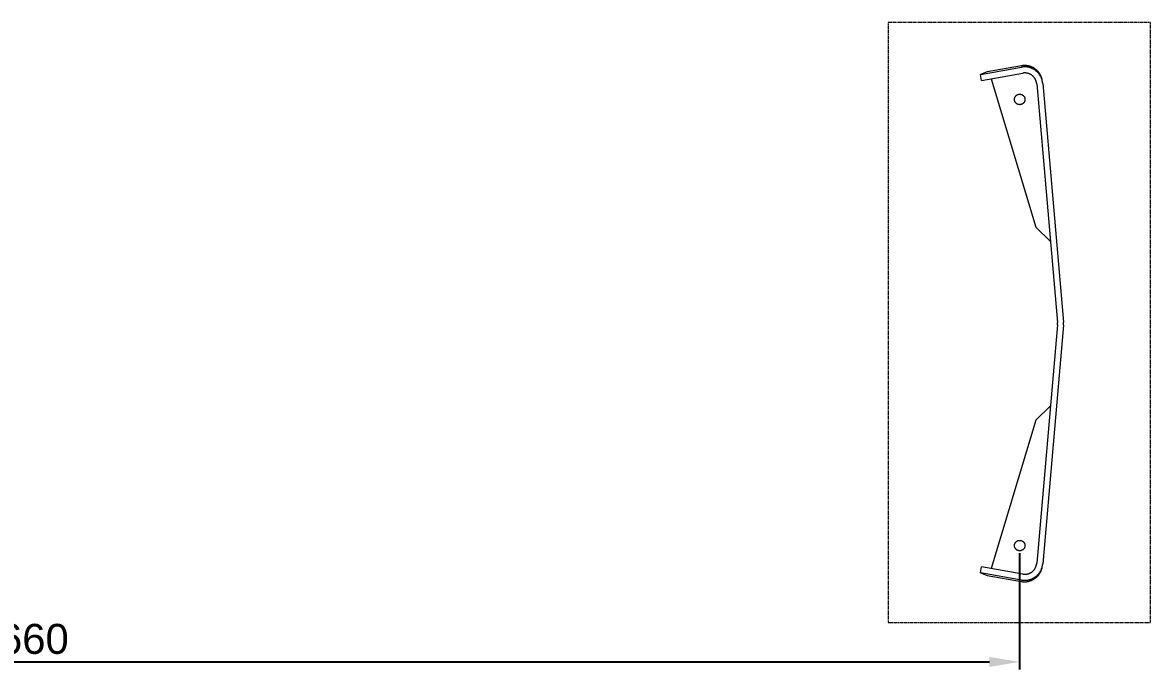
# Model space of a CAD drawing. Header units: millimetres. Extents: x -217 to 4976, y -41 to 3356.
# Drawn here: x 1507 to 3011, y -41 to 821 of the extents above; entities that cross this region are included whole.
import ezdxf

# ---------------------------------------------------------------- set-up
doc = ezdxf.new("R2010")
doc.units = ezdxf.units.MM
doc.linetypes.add('HIDDEN', pattern=[1.905, 1.27, -0.635])
for name, color, linetype, lineweight in [('ZANO_R', 7, 'Continuous', 0), ('ZANO_R_przerywana', 7, 'HIDDEN', 0), ('ZANO_W', 1, 'Continuous', 0)]:
    doc.layers.add(name, color=color, linetype=linetype, lineweight=lineweight)
doc.styles.add('Arial', font='arial.ttf')
doc.styles.get("Standard").update_dxf_attribs({"font": 'ARIALUNI.TTF'})
doc.dimstyles.new('pl i ang', dxfattribs={"dimtxt": 50, "dimasz": 50, "dimexe": 1.25, "dimexo": 0.625, "dimgap": 10, "dimtad": 1, "dimtoh": 1, "dimtxsty": 'Standard', "dimcen": 2.5, "dimclrd": 1, "dimclre": 1, "dimclrt": 1, "dimadec": 0, "dimazin": 0, "dimtfac": 1, "dimtmove": 0, "dimatfit": 3, "dimfxl": 1, "dimarcsym": 1})

# ---------------------------------------------------------------- blocks, each defined once
blk = doc.blocks.new('*D434')
at = {"layer": 'ZANO_W', "color": 1, "lineweight": -2}
for p, q in [((176.1, 113.7), (176.1, -41.4)), ((2836.5, 113.7), (2836.5, -41.4)), ((216.1, -31.4), (2796.5, -31.4))]:
    blk.add_line(p, q, dxfattribs=at)
at = {"layer": 'ZANO_W', "color": 1}
for points in [[(216.1, -24.8), (216.1, -38.1), (176.1, -31.4)], [(2796.5, -38.1), (2796.5, -24.8), (2836.5, -31.4)]]:
    blk.add_solid(points, dxfattribs=at)
at = {"layer": 'ZANO_W', "color": 1, "insert": (1506.3, -1), "char_height": 40, "attachment_point": 5, "style": 'Arial'}
blk.add_mtext('2660', dxfattribs=at)

msp = doc.modelspace()

# ---------------------------------------------------------------- linework, layer by layer
at = {"layer": 'ZANO_R'}
for p, q in [((2784.8, 752.1), (2839.5, 761.7)), ((2793.5, 755.4), (2784.8, 752.1)), ((2785.8, 744.1), (2840.9, 753.8)), ((2839.3, 763.7), (2793.5, 755.4)), ((2839.6, 763.7), (2839.3, 763.7)), ((2840.3, 761.9), (2839.5, 761.7)), ((2840.5, 763.8), (2839.6, 763.7)), ((2841.1, 762), (2840.3, 761.9)), ((2841.3, 763.9), (2840.5, 763.8)), ((2841.4, 753.9), (2840.9, 753.8)), ((2842, 762), (2841.1, 762)), ((2842.1, 764), (2841.3, 763.9)), ((2842, 754), (2841.4, 753.9)), ((2842.8, 762.1), (2842, 762)), ((2842.5, 754), (2842, 754)), ((2842.9, 764), (2842.1, 764)), ((2843.1, 754), (2842.5, 754)), ((2843.6, 762.1), (2842.8, 762.1)), ((2843.8, 764), (2842.9, 764)), ((2843.6, 754), (2843.1, 754)), ((2844.5, 762.1), (2843.6, 762.1)), ((2844.2, 754), (2843.6, 754)), ((2844.6, 764), (2843.8, 764)), ((2844.8, 754), (2844.2, 754)), ((2845.3, 762), (2844.5, 762.1)), ((2845.4, 763.9), (2844.6, 764)), ((2845.3, 754), (2844.8, 754)), ((2846.1, 762), (2845.3, 762)), ((2845.9, 753.9), (2845.3, 754)), ((2846.2, 763.9), (2845.4, 763.9)), ((2846.4, 753.8), (2845.9, 753.9)), ((2846.9, 761.9), (2846.1, 762)), ((2847.1, 763.7), (2846.2, 763.9)), ((2846.9, 753.7), (2846.4, 753.8)), ((2847.8, 761.7), (2846.9, 761.9)), ((2847.5, 753.6), (2846.9, 753.7)), ((2847.9, 763.6), (2847.1, 763.7)), ((2848, 753.4), (2847.5, 753.6)), ((2848.6, 761.6), (2847.8, 761.7)), ((2848.7, 763.4), (2847.9, 763.6)), ((2848.6, 753.3), (2848, 753.4)), ((2849.4, 761.4), (2848.6, 761.6)), ((2849.1, 753.1), (2848.6, 753.3)), ((2849.5, 763.2), (2848.7, 763.4)), ((2849.6, 752.9), (2849.1, 753.1)), ((2850.2, 761.2), (2849.4, 761.4)), ((2850.3, 763), (2849.5, 763.2)), ((2850.1, 752.7), (2849.6, 752.9)), ((2850.6, 752.5), (2850.1, 752.7)), ((2851, 760.9), (2850.2, 761.2)), ((2851.1, 762.8), (2850.3, 763)), ((2851.1, 752.2), (2850.6, 752.5)), ((2851.8, 760.7), (2851, 760.9)), ((2851.9, 762.5), (2851.1, 762.8)), ((2852.6, 760.4), (2851.8, 760.7)), ((2852.6, 762.2), (2851.9, 762.5)), ((2853.4, 761.8), (2852.6, 762.2)), ((2853.3, 760), (2852.6, 760.4)), ((2854.1, 759.7), (2853.3, 760)), ((2854.2, 761.5), (2853.4, 761.8)), ((2854.8, 759.3), (2854.1, 759.7)), ((2854.9, 761.1), (2854.2, 761.5)), ((2855.5, 758.9), (2854.8, 759.3)), ((2855.6, 760.7), (2854.9, 761.1)), ((2856.3, 758.5), (2855.5, 758.9)), ((2856.3, 760.3), (2855.6, 760.7)), ((2857, 759.8), (2856.3, 760.3)), ((2857, 758), (2856.3, 758.5)), ((2857.7, 759.3), (2857, 759.8)), ((2857.6, 757.6), (2857, 758)), ((2858.3, 757.1), (2857.6, 757.6)), ((2858.4, 758.8), (2857.7, 759.3)), ((2859, 756.6), (2858.3, 757.1)), ((2859, 758.3), (2858.4, 758.8)), ((2859.6, 757.8), (2859, 758.3)), ((2859.6, 756), (2859, 756.6)), ((2860.2, 757.2), (2859.6, 757.8)), ((2860.2, 755.5), (2859.6, 756)), ((2860.8, 756.6), (2860.2, 757.2)), ((2860.8, 754.9), (2860.2, 755.5)), ((2861.4, 756), (2860.8, 756.6)), ((2861.4, 754.3), (2860.8, 754.9)), ((2861.9, 755.4), (2861.4, 756)), ((2861.9, 753.6), (2861.4, 754.3)), ((2862.4, 754.7), (2861.9, 755.4)), ((2862.4, 753), (2861.9, 753.6)), ((2862.9, 754.1), (2862.4, 754.7)), ((2862.9, 752.3), (2862.4, 753)), ((2863.4, 753.4), (2862.9, 754.1)), ((2863.4, 751.7), (2862.9, 752.3)), ((2863.9, 752.7), (2863.4, 753.4)), ((2864.3, 752), (2863.9, 752.7)), ((2785.8, 744.1), (2784.8, 752.1)), ((2799, 746.4), (2858.5, 548.3)), ((2851.6, 751.9), (2851.1, 752.2)), ((2852.1, 751.7), (2851.6, 751.9)), ((2852.5, 751.4), (2852.1, 751.7)), ((2853, 751), (2852.5, 751.4)), ((2853.4, 750.7), (2853, 751)), ((2853.9, 750.4), (2853.4, 750.7)), ((2854.3, 750), (2853.9, 750.4)), ((2854.7, 749.6), (2854.3, 750)), ((2855.1, 749.2), (2854.7, 749.6)), ((2855.5, 748.8), (2855.1, 749.2)), ((2855.8, 748.4), (2855.5, 748.8)), ((2856.2, 748), (2855.8, 748.4)), ((2856.5, 747.6), (2856.2, 748)), ((2856.8, 747.1), (2856.5, 747.6)), ((2857.2, 746.6), (2856.8, 747.1)), ((2857.4, 746.2), (2857.2, 746.6)), ((2857.7, 745.7), (2857.4, 746.2)), ((2858, 745.2), (2857.7, 745.7)), ((2858.2, 744.7), (2858, 745.2)), ((2858.4, 744.2), (2858.2, 744.7)), ((2858.6, 743.7), (2858.4, 744.2)), ((2858.8, 743.2), (2858.6, 743.7)), ((2859, 742.6), (2858.8, 743.2)), ((2859.1, 742.1), (2859, 742.6)), ((2859.3, 741.6), (2859.1, 742.1)), ((2859.4, 741), (2859.3, 741.6)), ((2859.5, 740.5), (2859.4, 741)), ((2859.6, 739.9), (2859.5, 740.5)), ((2859.6, 739.4), (2859.6, 739.9)), ((2859.6, 739.4), (2887.5, 421.1)), ((2863.9, 751), (2863.4, 751.7)), ((2864.3, 750.3), (2863.9, 751)), ((2864.7, 751.2), (2864.3, 752)), ((2864.7, 749.5), (2864.3, 750.3)), ((2865.1, 750.5), (2864.7, 751.2)), ((2865.1, 748.8), (2864.7, 749.5)), ((2865.4, 749.7), (2865.1, 750.5)), ((2865.5, 748.1), (2865.1, 748.8)), ((2865.7, 749), (2865.4, 749.7)), ((2865.8, 747.3), (2865.5, 748.1)), ((2866, 748.2), (2865.7, 749)), ((2866.1, 746.5), (2865.8, 747.3)), ((2866.3, 747.4), (2866, 748.2)), ((2866.4, 745.7), (2866.1, 746.5)), ((2866.6, 746.6), (2866.3, 747.4)), ((2866.7, 745), (2866.4, 745.7)), ((2866.8, 745.8), (2866.6, 746.6)), ((2866.9, 744.2), (2866.7, 745)), ((2867, 745), (2866.8, 745.8)), ((2867.1, 743.3), (2866.9, 744.2)), ((2867.1, 744.2), (2867, 745)), ((2867.2, 742.5), (2867.1, 743.3)), ((2867.4, 741.7), (2867.2, 742.5)), ((2867.6, 740.4), (2867.4, 742.1)), ((2867.5, 740.9), (2867.4, 741.7)), ((2867.6, 740.1), (2867.5, 740.9)), ((2867.6, 740.1), (2895.4, 421.8)), ((2830.8, 722.2), (2831, 722.4)), ((2831, 722.4), (2831.1, 722.6)), ((2831.1, 722.6), (2831.2, 722.8)), ((2831.2, 722.8), (2831.4, 723)), ((2831.4, 723), (2831.5, 723.2)), ((2831.5, 723.2), (2831.7, 723.3)), ((2831.7, 723.3), (2831.8, 723.5)), ((2831.8, 723.5), (2832, 723.7)), ((2832, 723.7), (2832.2, 723.9)), ((2832.2, 723.9), (2832.3, 724)), ((2832.3, 724), (2832.5, 724.2)), ((2832.5, 724.2), (2832.7, 724.3)), ((2832.7, 724.3), (2832.9, 724.5)), ((2832.9, 724.5), (2833.1, 724.6)), ((2833.1, 724.6), (2833.3, 724.7)), ((2833.3, 724.7), (2833.5, 724.8)), ((2833.5, 724.8), (2833.7, 725)), ((2833.7, 725), (2833.9, 725.1)), ((2833.9, 725.1), (2834.2, 725.2)), ((2834.2, 725.2), (2834.4, 725.3)), ((2834.4, 725.3), (2834.6, 725.3)), ((2834.6, 725.3), (2834.8, 725.4)), ((2834.8, 725.4), (2835.1, 725.5)), ((2835.1, 725.5), (2835.3, 725.5)), ((2835.3, 725.5), (2835.5, 725.6)), ((2835.5, 725.6), (2835.8, 725.6)), ((2835.8, 725.6), (2836, 725.7)), ((2836, 725.7), (2836.2, 725.7)), ((2836.2, 725.7), (2836.5, 725.7)), ((2836.5, 725.7), (2836.7, 725.7)), ((2836.7, 725.7), (2836.9, 725.7)), ((2836.9, 725.7), (2837.2, 725.7)), ((2837.2, 725.7), (2837.4, 725.7)), ((2837.4, 725.7), (2837.7, 725.7)), ((2837.7, 725.7), (2837.9, 725.7)), ((2837.9, 725.7), (2838.1, 725.6)), ((2838.1, 725.6), (2838.4, 725.6)), ((2838.4, 725.6), (2838.6, 725.5)), ((2838.6, 725.5), (2838.8, 725.5)), ((2838.8, 725.5), (2839.1, 725.4)), ((2839.1, 725.4), (2839.3, 725.3)), ((2839.3, 725.3), (2839.5, 725.3)), ((2839.5, 725.3), (2839.7, 725.2)), ((2839.7, 725.2), (2839.9, 725.1)), ((2839.9, 725.1), (2840.2, 725)), ((2840.2, 725), (2840.4, 724.8)), ((2840.4, 724.8), (2840.6, 724.7)), ((2840.6, 724.7), (2840.8, 724.6)), ((2840.8, 724.6), (2841, 724.5)), ((2841, 724.5), (2841.2, 724.3)), ((2841.2, 724.3), (2841.4, 724.2)), ((2841.4, 724.2), (2841.5, 724)), ((2841.5, 724), (2841.7, 723.9)), ((2841.7, 723.9), (2841.9, 723.7)), ((2841.9, 723.7), (2842.1, 723.5)), ((2842.1, 723.5), (2842.2, 723.3)), ((2842.2, 723.3), (2842.4, 723.2)), ((2842.4, 723.2), (2842.5, 723)), ((2842.5, 723), (2842.7, 722.8)), ((2842.7, 722.8), (2842.8, 722.6)), ((2842.8, 722.6), (2842.9, 722.4)), ((2842.9, 722.4), (2843, 722.2)), ((2829.9, 719), (2830, 719.2)), ((2829.9, 718.7), (2829.9, 719)), ((2829.9, 718.5), (2829.9, 718.7)), ((2830, 718.3), (2829.9, 718.5)), ((2830, 719.9), (2830.1, 720.2)), ((2830, 719.7), (2830, 719.9)), ((2830, 719.5), (2830, 719.7)), ((2830, 719.2), (2830, 719.5)), ((2830, 718), (2830, 718.3)), ((2830, 717.8), (2830, 718)), ((2830, 717.5), (2830, 717.8)), ((2830.1, 717.3), (2830, 717.5)), ((2830.1, 720.4), (2830.2, 720.6)), ((2830.1, 720.2), (2830.1, 720.4)), ((2830.1, 717.1), (2830.1, 717.3)), ((2830.2, 716.9), (2830.1, 717.1)), ((2830.2, 720.6), (2830.3, 720.9)), ((2830.3, 716.6), (2830.2, 716.9)), ((2830.3, 721.1), (2830.4, 721.3)), ((2830.3, 720.9), (2830.3, 721.1)), ((2830.3, 716.4), (2830.3, 716.6)), ((2830.4, 716.2), (2830.3, 716.4)), ((2830.4, 721.3), (2830.5, 721.5)), ((2830.5, 715.9), (2830.4, 716.2)), ((2830.5, 721.5), (2830.6, 721.7)), ((2830.6, 715.7), (2830.5, 715.9)), ((2830.6, 721.7), (2830.7, 722)), ((2830.7, 715.5), (2830.6, 715.7)), ((2830.7, 722), (2830.8, 722.2)), ((2830.8, 715.3), (2830.7, 715.5)), ((2831, 715.1), (2830.8, 715.3)), ((2831.1, 714.9), (2831, 715.1)), ((2831.2, 714.7), (2831.1, 714.9)), ((2831.4, 714.5), (2831.2, 714.7)), ((2831.5, 714.3), (2831.4, 714.5)), ((2831.7, 714.1), (2831.5, 714.3)), ((2831.8, 714), (2831.7, 714.1)), ((2832, 713.8), (2831.8, 714)), ((2832.2, 713.6), (2832, 713.8)), ((2832.3, 713.5), (2832.2, 713.6)), ((2832.5, 713.3), (2832.3, 713.5)), ((2832.7, 713.2), (2832.5, 713.3)), ((2832.9, 713), (2832.7, 713.2)), ((2833.1, 712.9), (2832.9, 713)), ((2833.3, 712.8), (2833.1, 712.9)), ((2833.5, 712.6), (2833.3, 712.8)), ((2833.7, 712.5), (2833.5, 712.6)), ((2833.9, 712.4), (2833.7, 712.5)), ((2834.2, 712.3), (2833.9, 712.4)), ((2834.4, 712.2), (2834.2, 712.3)), ((2834.6, 712.1), (2834.4, 712.2)), ((2834.8, 712.1), (2834.6, 712.1)), ((2835.1, 712), (2834.8, 712.1)), ((2835.3, 711.9), (2835.1, 712)), ((2835.5, 711.9), (2835.3, 711.9)), ((2835.8, 711.8), (2835.5, 711.9)), ((2836, 711.8), (2835.8, 711.8)), ((2836.2, 711.8), (2836, 711.8)), ((2836.5, 711.8), (2836.2, 711.8)), ((2836.7, 711.7), (2836.5, 711.8)), ((2836.9, 711.7), (2836.7, 711.7)), ((2837.2, 711.7), (2836.9, 711.7)), ((2837.4, 711.8), (2837.2, 711.7)), ((2837.7, 711.8), (2837.4, 711.8)), ((2837.9, 711.8), (2837.7, 711.8)), ((2838.1, 711.8), (2837.9, 711.8)), ((2838.4, 711.9), (2838.1, 711.8)), ((2838.6, 711.9), (2838.4, 711.9)), ((2838.8, 712), (2838.6, 711.9)), ((2839.1, 712.1), (2838.8, 712)), ((2839.3, 712.1), (2839.1, 712.1)), ((2839.5, 712.2), (2839.3, 712.1)), ((2839.7, 712.3), (2839.5, 712.2)), ((2839.9, 712.4), (2839.7, 712.3)), ((2840.2, 712.5), (2839.9, 712.4)), ((2840.4, 712.6), (2840.2, 712.5)), ((2840.6, 712.8), (2840.4, 712.6)), ((2840.8, 712.9), (2840.6, 712.8)), ((2841, 713), (2840.8, 712.9)), ((2841.2, 713.2), (2841, 713)), ((2841.4, 713.3), (2841.2, 713.2)), ((2841.5, 713.5), (2841.4, 713.3)), ((2841.7, 713.6), (2841.5, 713.5)), ((2841.9, 713.8), (2841.7, 713.6)), ((2842.1, 714), (2841.9, 713.8)), ((2842.2, 714.1), (2842.1, 714)), ((2842.4, 714.3), (2842.2, 714.1)), ((2842.5, 714.5), (2842.4, 714.3)), ((2842.7, 714.7), (2842.5, 714.5)), ((2842.8, 714.9), (2842.7, 714.7)), ((2842.9, 715.1), (2842.8, 714.9)), ((2843, 715.3), (2842.9, 715.1)), ((2843, 722.2), (2843.2, 722)), ((2843.2, 715.5), (2843, 715.3)), ((2843.2, 722), (2843.3, 721.7)), ((2843.3, 715.7), (2843.2, 715.5)), ((2843.3, 721.7), (2843.4, 721.5)), ((2843.4, 715.9), (2843.3, 715.7)), ((2843.4, 721.5), (2843.5, 721.3)), ((2843.5, 716.2), (2843.4, 715.9)), ((2843.5, 721.3), (2843.5, 721.1)), ((2843.5, 721.1), (2843.6, 720.9)), ((2843.6, 716.6), (2843.5, 716.4)), ((2843.5, 716.4), (2843.5, 716.2)), ((2843.6, 720.9), (2843.7, 720.6)), ((2843.7, 716.9), (2843.6, 716.6)), ((2843.7, 720.6), (2843.7, 720.4)), ((2843.7, 720.4), (2843.8, 720.2)), ((2843.8, 717.3), (2843.7, 717.1)), ((2843.7, 717.1), (2843.7, 716.9)), ((2843.8, 720.2), (2843.8, 719.9)), ((2843.8, 719.9), (2843.9, 719.7)), ((2843.9, 717.8), (2843.8, 717.5)), ((2843.8, 717.5), (2843.8, 717.3)), ((2843.9, 719.7), (2843.9, 719.5)), ((2843.9, 719.5), (2843.9, 719.2)), ((2843.9, 719.2), (2843.9, 719)), ((2843.9, 719), (2843.9, 718.7)), ((2843.9, 718.7), (2843.9, 718.5)), ((2843.9, 718.5), (2843.9, 718.3)), ((2843.9, 718.3), (2843.9, 718)), ((2843.9, 718), (2843.9, 717.8)), ((2858.5, 548.3), (2878, 529.3)), ((2895.5, 421.1), (2895.4, 421.8)), ((2887.5, 418.3), (2859.6, 100.1)), ((2895.4, 417.6), (2867.6, 99.4)), ((2887.5, 420.7), (2887.5, 421.1)), ((2887.5, 420.2), (2887.5, 420.7)), ((2887.5, 419.7), (2887.5, 420.2)), ((2887.5, 419.3), (2887.5, 419.7)), ((2887.5, 418.8), (2887.5, 419.3)), ((2887.5, 418.3), (2887.5, 418.8)), ((2895.4, 417.6), (2895.5, 418.3)), ((2895.5, 420.4), (2895.5, 421.1)), ((2895.5, 419.7), (2895.5, 420.4)), ((2895.5, 419), (2895.5, 419.7)), ((2895.5, 418.3), (2895.5, 419)), ((2858.5, 291.2), (2878, 310.1)), ((2858.5, 291.2), (2799, 93.1)), ((2829.9, 124), (2830, 124.2)), ((2829.9, 123.7), (2829.9, 124)), ((2829.9, 123.5), (2829.9, 123.7)), ((2830, 123.3), (2829.9, 123.5)), ((2830, 124.9), (2830.1, 125.2)), ((2830, 124.7), (2830, 124.9)), ((2830, 124.5), (2830, 124.7)), ((2830, 124.2), (2830, 124.5)), ((2830, 123), (2830, 123.3)), ((2830, 122.8), (2830, 123)), ((2830, 122.5), (2830, 122.8)), ((2830.1, 122.3), (2830, 122.5)), ((2830.1, 125.4), (2830.2, 125.6)), ((2830.1, 125.2), (2830.1, 125.4)), ((2830.1, 122.1), (2830.1, 122.3)), ((2830.2, 121.9), (2830.1, 122.1)), ((2830.2, 125.6), (2830.3, 125.9)), ((2830.3, 121.6), (2830.2, 121.9)), ((2830.3, 126.1), (2830.4, 126.3)), ((2830.3, 125.9), (2830.3, 126.1)), ((2830.3, 121.4), (2830.3, 121.6)), ((2830.4, 121.2), (2830.3, 121.4)), ((2830.4, 126.3), (2830.5, 126.5)), ((2830.5, 120.9), (2830.4, 121.2)), ((2830.5, 126.5), (2830.6, 126.7)), ((2830.6, 120.7), (2830.5, 120.9)), ((2830.6, 126.7), (2830.7, 127)), ((2830.7, 120.5), (2830.6, 120.7)), ((2830.7, 127), (2830.8, 127.2)), ((2830.8, 120.3), (2830.7, 120.5)), ((2830.8, 127.2), (2831, 127.4)), ((2831, 127.4), (2831.1, 127.6)), ((2831.1, 127.6), (2831.2, 127.8)), ((2831.2, 127.8), (2831.4, 128)), ((2831.4, 128), (2831.5, 128.2)), ((2831.5, 128.2), (2831.7, 128.3)), ((2831.7, 128.3), (2831.8, 128.5)), ((2831.8, 128.5), (2832, 128.7)), ((2832, 128.7), (2832.2, 128.9)), ((2832.2, 128.9), (2832.3, 129)), ((2832.3, 129), (2832.5, 129.2)), ((2832.5, 129.2), (2832.7, 129.3)), ((2832.7, 129.3), (2832.9, 129.5)), ((2832.9, 129.5), (2833.1, 129.6)), ((2833.1, 129.6), (2833.3, 129.7)), ((2833.3, 129.7), (2833.5, 129.8)), ((2833.5, 129.8), (2833.7, 130)), ((2833.7, 130), (2833.9, 130.1)), ((2833.9, 130.1), (2834.2, 130.2)), ((2834.2, 130.2), (2834.4, 130.3)), ((2834.4, 130.3), (2834.6, 130.3)), ((2834.6, 130.3), (2834.8, 130.4)), ((2834.8, 130.4), (2835.1, 130.5)), ((2835.1, 130.5), (2835.3, 130.5)), ((2835.3, 130.5), (2835.5, 130.6)), ((2835.5, 130.6), (2835.8, 130.6)), ((2835.8, 130.6), (2836, 130.7)), ((2836, 130.7), (2836.2, 130.7)), ((2836.2, 130.7), (2836.5, 130.7)), ((2836.5, 130.7), (2836.7, 130.7)), ((2836.7, 130.7), (2836.9, 130.7)), ((2836.9, 130.7), (2837.2, 130.7)), ((2837.2, 130.7), (2837.4, 130.7)), ((2837.4, 130.7), (2837.7, 130.7)), ((2837.7, 130.7), (2837.9, 130.7)), ((2837.9, 130.7), (2838.1, 130.6)), ((2838.1, 130.6), (2838.4, 130.6)), ((2838.4, 130.6), (2838.6, 130.5)), ((2838.6, 130.5), (2838.8, 130.5)), ((2838.8, 130.5), (2839.1, 130.4)), ((2839.1, 130.4), (2839.3, 130.3)), ((2839.3, 130.3), (2839.5, 130.3)), ((2839.5, 130.3), (2839.7, 130.2)), ((2839.7, 130.2), (2839.9, 130.1)), ((2839.9, 130.1), (2840.2, 130)), ((2840.2, 130), (2840.4, 129.8)), ((2840.4, 129.8), (2840.6, 129.7)), ((2840.6, 129.7), (2840.8, 129.6)), ((2840.8, 129.6), (2841, 129.5)), ((2841, 129.5), (2841.2, 129.3)), ((2841.2, 129.3), (2841.4, 129.2)), ((2841.4, 129.2), (2841.5, 129)), ((2841.5, 129), (2841.7, 128.9)), ((2841.7, 128.9), (2841.9, 128.7)), ((2841.9, 128.7), (2842.1, 128.5)), ((2842.1, 128.5), (2842.2, 128.3)), ((2842.2, 128.3), (2842.4, 128.2)), ((2842.4, 128.2), (2842.5, 128)), ((2842.5, 128), (2842.7, 127.8)), ((2842.7, 127.8), (2842.8, 127.6)), ((2842.8, 127.6), (2842.9, 127.4)), ((2842.9, 127.4), (2843, 127.2)), ((2843, 127.2), (2843.2, 127)), ((2843.2, 120.5), (2843, 120.3)), ((2843.2, 127), (2843.3, 126.7)), ((2843.3, 120.7), (2843.2, 120.5)), ((2843.3, 126.7), (2843.4, 126.5)), ((2843.4, 120.9), (2843.3, 120.7)), ((2843.4, 126.5), (2843.5, 126.3)), ((2843.5, 121.2), (2843.4, 120.9)), ((2843.5, 126.3), (2843.5, 126.1)), ((2843.5, 126.1), (2843.6, 125.9)), ((2843.6, 121.6), (2843.5, 121.4)), ((2843.5, 121.4), (2843.5, 121.2)), ((2843.6, 125.9), (2843.7, 125.6)), ((2843.7, 121.9), (2843.6, 121.6)), ((2843.7, 125.6), (2843.7, 125.4)), ((2843.7, 125.4), (2843.8, 125.2)), ((2843.8, 122.3), (2843.7, 122.1)), ((2843.7, 122.1), (2843.7, 121.9)), ((2843.8, 125.2), (2843.8, 124.9)), ((2843.8, 124.9), (2843.9, 124.7)), ((2843.9, 122.8), (2843.8, 122.5)), ((2843.8, 122.5), (2843.8, 122.3)), ((2843.9, 124.7), (2843.9, 124.5)), ((2843.9, 124.5), (2843.9, 124.2)), ((2843.9, 124.2), (2843.9, 124)), ((2843.9, 124), (2843.9, 123.7)), ((2843.9, 123.7), (2843.9, 123.5)), ((2843.9, 123.5), (2843.9, 123.3)), ((2843.9, 123.3), (2843.9, 123)), ((2843.9, 123), (2843.9, 122.8)), ((2831, 120.1), (2830.8, 120.3)), ((2831.1, 119.9), (2831, 120.1)), ((2831.2, 119.7), (2831.1, 119.9)), ((2831.4, 119.5), (2831.2, 119.7)), ((2831.5, 119.3), (2831.4, 119.5)), ((2831.7, 119.1), (2831.5, 119.3)), ((2831.8, 119), (2831.7, 119.1)), ((2832, 118.8), (2831.8, 119)), ((2832.2, 118.6), (2832, 118.8)), ((2832.3, 118.5), (2832.2, 118.6)), ((2832.5, 118.3), (2832.3, 118.5)), ((2832.7, 118.2), (2832.5, 118.3)), ((2832.9, 118), (2832.7, 118.2)), ((2833.1, 117.9), (2832.9, 118)), ((2833.3, 117.8), (2833.1, 117.9)), ((2833.5, 117.6), (2833.3, 117.8)), ((2833.7, 117.5), (2833.5, 117.6)), ((2833.9, 117.4), (2833.7, 117.5)), ((2834.2, 117.3), (2833.9, 117.4)), ((2834.4, 117.2), (2834.2, 117.3)), ((2834.6, 117.1), (2834.4, 117.2)), ((2834.8, 117.1), (2834.6, 117.1)), ((2835.1, 117), (2834.8, 117.1)), ((2835.3, 116.9), (2835.1, 117)), ((2835.5, 116.9), (2835.3, 116.9)), ((2835.8, 116.8), (2835.5, 116.9)), ((2836, 116.8), (2835.8, 116.8)), ((2836.2, 116.8), (2836, 116.8)), ((2836.5, 116.8), (2836.2, 116.8)), ((2836.7, 116.7), (2836.5, 116.8)), ((2836.9, 116.7), (2836.7, 116.7)), ((2837.2, 116.7), (2836.9, 116.7)), ((2837.4, 116.8), (2837.2, 116.7)), ((2837.7, 116.8), (2837.4, 116.8)), ((2837.9, 116.8), (2837.7, 116.8)), ((2838.1, 116.8), (2837.9, 116.8)), ((2838.4, 116.9), (2838.1, 116.8)), ((2838.6, 116.9), (2838.4, 116.9)), ((2838.8, 117), (2838.6, 116.9)), ((2839.1, 117.1), (2838.8, 117)), ((2839.3, 117.1), (2839.1, 117.1)), ((2839.5, 117.2), (2839.3, 117.1)), ((2839.7, 117.3), (2839.5, 117.2)), ((2839.9, 117.4), (2839.7, 117.3)), ((2840.2, 117.5), (2839.9, 117.4)), ((2840.4, 117.6), (2840.2, 117.5)), ((2840.6, 117.8), (2840.4, 117.6)), ((2840.8, 117.9), (2840.6, 117.8)), ((2841, 118), (2840.8, 117.9)), ((2841.2, 118.2), (2841, 118)), ((2841.4, 118.3), (2841.2, 118.2)), ((2841.5, 118.5), (2841.4, 118.3)), ((2841.7, 118.6), (2841.5, 118.5)), ((2841.9, 118.8), (2841.7, 118.6)), ((2842.1, 119), (2841.9, 118.8)), ((2842.2, 119.1), (2842.1, 119)), ((2842.4, 119.3), (2842.2, 119.1)), ((2842.5, 119.5), (2842.4, 119.3)), ((2842.7, 119.7), (2842.5, 119.5)), ((2842.8, 119.9), (2842.7, 119.7)), ((2842.9, 120.1), (2842.8, 119.9)), ((2843, 120.3), (2842.9, 120.1)), ((2784.8, 87.4), (2785.8, 95.4)), ((2840.9, 85.7), (2785.8, 95.4)), ((2855.1, 90.2), (2855.5, 90.6)), ((2855.5, 90.6), (2855.8, 91.1)), ((2855.8, 91.1), (2856.2, 91.5)), ((2856.2, 91.5), (2856.5, 91.9)), ((2856.5, 91.9), (2856.8, 92.4)), ((2856.8, 92.4), (2857.2, 92.8)), ((2857.2, 92.8), (2857.4, 93.3)), ((2857.4, 93.3), (2857.7, 93.8)), ((2857.7, 93.8), (2858, 94.3)), ((2858, 94.3), (2858.2, 94.8)), ((2858.2, 94.8), (2858.4, 95.3)), ((2858.4, 95.3), (2858.6, 95.8)), ((2858.6, 95.8), (2858.8, 96.3)), ((2858.8, 96.3), (2859, 96.9)), ((2859, 96.9), (2859.1, 97.4)), ((2859.1, 97.4), (2859.3, 97.9)), ((2859.3, 97.9), (2859.4, 98.5)), ((2859.4, 98.5), (2859.5, 99)), ((2859.5, 99), (2859.6, 99.6)), ((2859.6, 99.6), (2859.6, 100.1)), ((2864.7, 89.9), (2865.1, 90.7)), ((2865.1, 90.7), (2865.5, 91.4)), ((2865.4, 89.7), (2865.7, 90.5)), ((2865.5, 91.4), (2865.8, 92.2)), ((2865.7, 90.5), (2866, 91.3)), ((2865.8, 92.2), (2866.1, 93)), ((2866, 91.3), (2866.3, 92.1)), ((2866.1, 93), (2866.4, 93.7)), ((2866.3, 92.1), (2866.6, 92.8)), ((2866.4, 93.7), (2866.7, 94.5)), ((2866.6, 92.8), (2866.8, 93.6)), ((2866.7, 94.5), (2866.9, 95.3)), ((2866.8, 93.6), (2867, 94.5)), ((2866.9, 95.3), (2867.1, 96.1)), ((2867, 94.5), (2867.1, 95.3)), ((2867.1, 96.1), (2867.2, 96.9)), ((2867.2, 96.9), (2867.4, 97.8)), ((2867.4, 97.4), (2867.6, 99.1)), ((2867.4, 97.8), (2867.5, 98.6)), ((2867.5, 98.6), (2867.6, 99.4)), ((2784.8, 87.4), (2793.5, 84)), ((2839.5, 77.8), (2784.8, 87.4)), ((2793.5, 84), (2839.3, 75.8)), ((2839.3, 75.8), (2839.6, 75.8)), ((2839.5, 77.8), (2840.3, 77.6)), ((2839.6, 75.8), (2840.5, 75.6)), ((2840.3, 77.6), (2841.1, 77.5)), ((2840.5, 75.6), (2841.3, 75.6)), ((2840.9, 85.7), (2841.4, 85.6)), ((2841.1, 77.5), (2842, 77.5)), ((2841.3, 75.6), (2842.1, 75.5)), ((2841.4, 85.6), (2842, 85.5)), ((2842, 85.5), (2842.5, 85.5)), ((2842, 77.5), (2842.8, 77.4)), ((2842.1, 75.5), (2842.9, 75.5)), ((2842.5, 85.5), (2843.1, 85.4)), ((2842.8, 77.4), (2843.6, 77.4)), ((2842.9, 75.5), (2843.8, 75.5)), ((2843.1, 85.4), (2843.6, 85.4)), ((2843.6, 85.4), (2844.2, 85.4)), ((2843.6, 77.4), (2844.5, 77.4)), ((2843.8, 75.5), (2844.6, 75.5)), ((2844.2, 85.4), (2844.8, 85.5)), ((2844.5, 77.4), (2845.3, 77.5)), ((2844.6, 75.5), (2845.4, 75.5)), ((2844.8, 85.5), (2845.3, 85.5)), ((2845.3, 85.5), (2845.9, 85.6)), ((2845.3, 77.5), (2846.1, 77.5)), ((2845.4, 75.5), (2846.2, 75.6)), ((2845.9, 85.6), (2846.4, 85.7)), ((2846.1, 77.5), (2846.9, 77.6)), ((2846.2, 75.6), (2847.1, 75.7)), ((2846.4, 85.7), (2846.9, 85.8)), ((2846.9, 85.8), (2847.5, 85.9)), ((2846.9, 77.6), (2847.8, 77.8)), ((2847.1, 75.7), (2847.9, 75.9)), ((2847.5, 85.9), (2848, 86)), ((2847.8, 77.8), (2848.6, 77.9)), ((2847.9, 75.9), (2848.7, 76)), ((2848, 86), (2848.6, 86.2)), ((2848.6, 86.2), (2849.1, 86.4)), ((2848.6, 77.9), (2849.4, 78.1)), ((2848.7, 76), (2849.5, 76.2)), ((2849.1, 86.4), (2849.6, 86.6)), ((2849.4, 78.1), (2850.2, 78.3)), ((2849.5, 76.2), (2850.3, 76.5)), ((2849.6, 86.6), (2850.1, 86.8)), ((2850.1, 86.8), (2850.6, 87)), ((2850.2, 78.3), (2851, 78.6)), ((2850.3, 76.5), (2851.1, 76.7)), ((2850.6, 87), (2851.1, 87.3)), ((2851, 78.6), (2851.8, 78.8)), ((2851.1, 87.3), (2851.6, 87.5)), ((2851.1, 76.7), (2851.9, 77)), ((2851.6, 87.5), (2852.1, 87.8)), ((2851.8, 78.8), (2852.6, 79.1)), ((2851.9, 77), (2852.6, 77.3)), ((2852.1, 87.8), (2852.5, 88.1)), ((2852.5, 88.1), (2853, 88.4)), ((2852.6, 79.1), (2853.3, 79.4)), ((2852.6, 77.3), (2853.4, 77.6)), ((2853, 88.4), (2853.4, 88.8)), ((2853.3, 79.4), (2854.1, 79.8)), ((2853.4, 88.8), (2853.9, 89.1)), ((2853.4, 77.6), (2854.2, 78)), ((2853.9, 89.1), (2854.3, 89.5)), ((2854.1, 79.8), (2854.8, 80.2)), ((2854.2, 78), (2854.9, 78.4)), ((2854.3, 89.5), (2854.7, 89.9)), ((2854.7, 89.9), (2855.1, 90.2)), ((2854.8, 80.2), (2855.5, 80.6)), ((2854.9, 78.4), (2855.6, 78.8)), ((2855.5, 80.6), (2856.3, 81)), ((2855.6, 78.8), (2856.3, 79.2)), ((2856.3, 81), (2857, 81.4)), ((2856.3, 79.2), (2857, 79.7)), ((2857, 81.4), (2857.6, 81.9)), ((2857, 79.7), (2857.7, 80.1)), ((2857.6, 81.9), (2858.3, 82.4)), ((2857.7, 80.1), (2858.4, 80.7)), ((2858.3, 82.4), (2859, 82.9)), ((2858.4, 80.7), (2859, 81.2)), ((2859, 82.9), (2859.6, 83.5)), ((2859, 81.2), (2859.6, 81.7)), ((2859.6, 83.5), (2860.2, 84)), ((2859.6, 81.7), (2860.2, 82.3)), ((2860.2, 84), (2860.8, 84.6)), ((2860.2, 82.3), (2860.8, 82.9)), ((2860.8, 84.6), (2861.4, 85.2)), ((2860.8, 82.9), (2861.4, 83.5)), ((2861.4, 85.2), (2861.9, 85.8)), ((2861.4, 83.5), (2861.9, 84.1)), ((2861.9, 85.8), (2862.4, 86.5)), ((2861.9, 84.1), (2862.4, 84.8)), ((2862.4, 86.5), (2862.9, 87.1)), ((2862.4, 84.8), (2862.9, 85.4)), ((2862.9, 87.1), (2863.4, 87.8)), ((2862.9, 85.4), (2863.4, 86.1)), ((2863.4, 87.8), (2863.9, 88.5)), ((2863.4, 86.1), (2863.9, 86.8)), ((2863.9, 88.5), (2864.3, 89.2)), ((2863.9, 86.8), (2864.3, 87.5)), ((2864.3, 89.2), (2864.7, 89.9)), ((2864.3, 87.5), (2864.7, 88.2)), ((2864.7, 88.2), (2865.1, 89)), ((2865.1, 89), (2865.4, 89.7))]:
    msp.add_line(p, q, dxfattribs=at)
at = {"layer": 'ZANO_R_przerywana'}
for p, q in [((3011.3, 821.2), (2661.3, 821.2)), ((2661.3, 821.2), (2661.3, 21.2)), ((3011.3, 21.2), (3011.3, 821.2)), ((2661.3, 21.2), (3011.3, 21.2))]:
    msp.add_line(p, q, dxfattribs=at)

# ---------------------------------------------------------------- dimensions: what is measured, and where the dimension line sits
at = {"layer": 'ZANO_W'}
dim = msp.add_linear_dim(base=(2836.5, -31.4), p1=(176.1, 123.7), p2=(2836.5, 123.7), dimstyle='pl i ang', override={"dimtxt": 40, "dimasz": 40, "dimexe": 10, "dimexo": 10, "dimtoh": 0, "dimdec": 0, "dimtxsty": 'Arial', "dimtdec": 0, "dimtmove": 1}, dxfattribs=at)
dim.commit()
dim.dimension.update_dxf_attribs({"geometry": '*D434', "text_midpoint": (1506.3, -1)})

doc.saveas('drawing.dxf')
